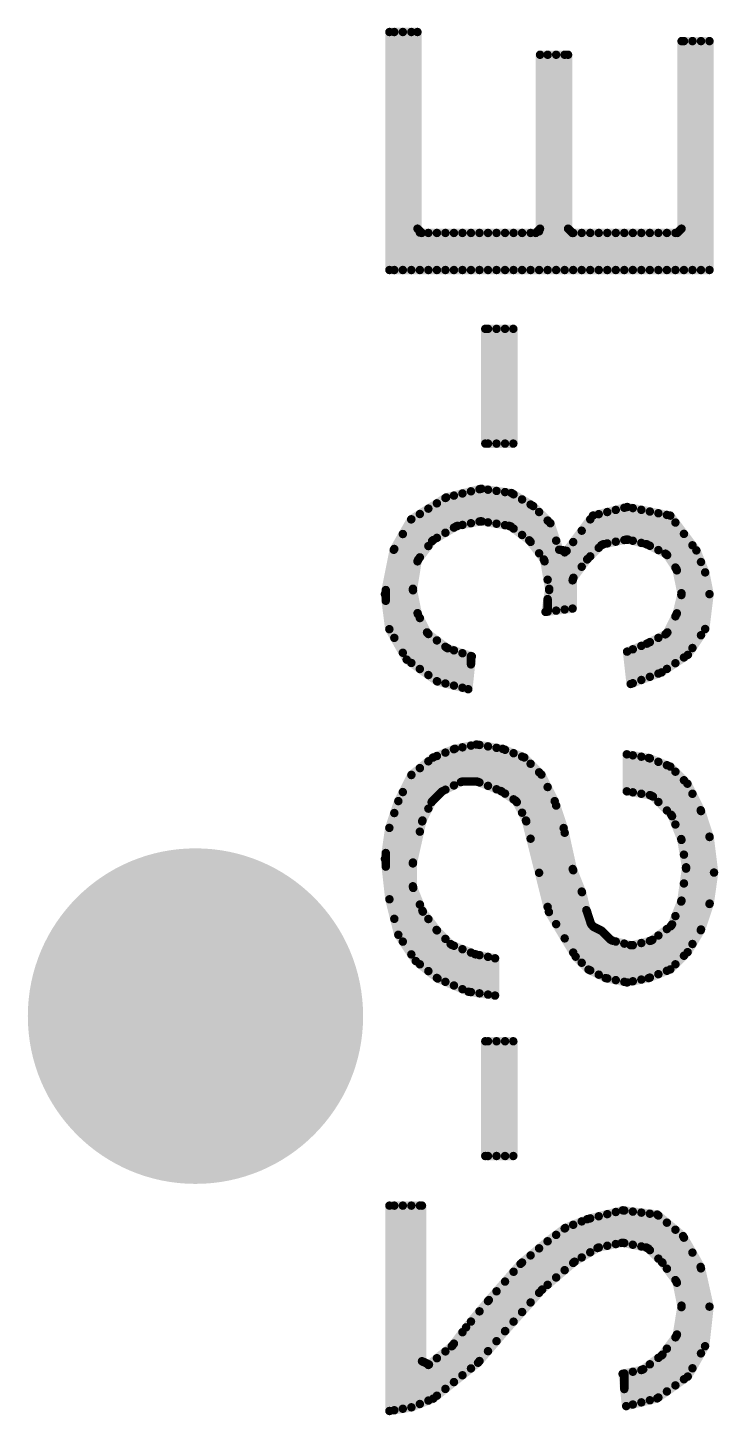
# Model space of a CAD drawing. Header units: millimetres. Extents: x 19.53 to 21.81, y 15.71 to 18.76.
# Drawn here: x 20.689 to 20.77, y 16.6699 to 16.8327 of the extents above; entities that cross this region are included whole.
import ezdxf

# ---------------------------------------------------------------- set-up
doc = ezdxf.new("R2010")
doc.units = ezdxf.units.MM
doc.layers.get('0').update_dxf_attribs({"linetype": 'CONTINUOUS', "lineweight": 0})
doc.layers.add('04_BOT_PHO', color=90, linetype='CONTINUOUS', lineweight=0)

# ---------------------------------------------------------------- blocks, each defined once
blk = doc.blocks.new('ROUND_8')
h = blk.add_hatch(color=256)
edge = h.paths.add_edge_path(flags=0)
edge.add_arc((0, 0), 0.01968, 0, 360)
blk = doc.blocks.new('ROUND_14')
h = blk.add_hatch(color=256)
edge = h.paths.add_edge_path(flags=0)
edge.add_arc((0, 0), 0.0005, 0, 360)

msp = doc.modelspace()

# ---------------------------------------------------------------- linework, layer by layer
at = {"layer": '04_BOT_PHO', "lineweight": 211, "const_width": 0.001}
for points in [[(20.73472, 16.83217), (20.73143, 16.83217)], [(20.73143, 16.83217), (20.73143, 16.80425)], [(20.732, 16.80425), (20.732, 16.83217)], [(20.733, 16.80425), (20.733, 16.83217)], [(20.734, 16.80425), (20.734, 16.83217)], [(20.73472, 16.8091), (20.73472, 16.83217)], [(20.769, 16.8311), (20.76572, 16.8311)], [(20.76572, 16.8311), (20.76572, 16.8091)], [(20.766, 16.80425), (20.766, 16.8311)], [(20.767, 16.80425), (20.767, 16.8311)], [(20.768, 16.80425), (20.768, 16.8311)], [(20.769, 16.80425), (20.769, 16.8311)], [(20.769, 16.80425), (20.769, 16.8311)], [(20.7524, 16.8295), (20.74911, 16.8295)], [(20.74911, 16.8295), (20.74911, 16.8091)], [(20.75, 16.80425), (20.75, 16.8295)], [(20.751, 16.80425), (20.751, 16.8295)], [(20.752, 16.80425), (20.752, 16.8295)], [(20.7524, 16.8091), (20.7524, 16.8295)], [(20.73522, 16.8086), (20.73472, 16.8091)], [(20.735, 16.80425), (20.735, 16.80865)], [(20.74861, 16.8086), (20.73522, 16.8086)], [(20.736, 16.80425), (20.736, 16.8086)], [(20.737, 16.80425), (20.737, 16.8086)], [(20.738, 16.80425), (20.738, 16.8086)], [(20.739, 16.80425), (20.739, 16.8086)], [(20.74, 16.80425), (20.74, 16.8086)], [(20.741, 16.80425), (20.741, 16.8086)], [(20.742, 16.80425), (20.742, 16.8086)], [(20.743, 16.80425), (20.743, 16.8086)], [(20.744, 16.80425), (20.744, 16.8086)], [(20.745, 16.80425), (20.745, 16.8086)], [(20.746, 16.80425), (20.746, 16.8086)], [(20.747, 16.80425), (20.747, 16.8086)], [(20.748, 16.80425), (20.748, 16.8086)], [(20.74911, 16.8091), (20.74861, 16.8086)], [(20.749, 16.80425), (20.749, 16.80879)], [(20.7529, 16.8086), (20.7524, 16.8091)], [(20.76522, 16.8086), (20.7529, 16.8086)], [(20.753, 16.80425), (20.753, 16.8086)], [(20.754, 16.80425), (20.754, 16.8086)], [(20.755, 16.80425), (20.755, 16.8086)], [(20.756, 16.80425), (20.756, 16.8086)], [(20.757, 16.80425), (20.757, 16.8086)], [(20.758, 16.80425), (20.758, 16.8086)], [(20.759, 16.80425), (20.759, 16.8086)], [(20.76, 16.80425), (20.76, 16.8086)], [(20.761, 16.80425), (20.761, 16.8086)], [(20.762, 16.80425), (20.762, 16.8086)], [(20.763, 16.80425), (20.763, 16.8086)], [(20.764, 16.80425), (20.764, 16.8086)], [(20.765, 16.80425), (20.765, 16.8086)], [(20.76572, 16.8091), (20.76522, 16.8086)], [(20.73143, 16.80425), (20.769, 16.80425)], [(20.74597, 16.79735), (20.74268, 16.79735)], [(20.74268, 16.79735), (20.74268, 16.78389)], [(20.743, 16.78389), (20.743, 16.79735)], [(20.744, 16.78389), (20.744, 16.79735)], [(20.745, 16.78389), (20.745, 16.79735)], [(20.74597, 16.78389), (20.74597, 16.79735)], [(20.74268, 16.78389), (20.74597, 16.78389)], [(20.74221, 16.77859), (20.73809, 16.77757)], [(20.742, 16.77475), (20.742, 16.77854)], [(20.74576, 16.77809), (20.74221, 16.77859)], [(20.743, 16.77465), (20.743, 16.77848)], [(20.73809, 16.77757), (20.73398, 16.775)], [(20.737, 16.77283), (20.737, 16.77688)], [(20.738, 16.77343), (20.738, 16.77751)], [(20.739, 16.77403), (20.739, 16.77779)], [(20.74, 16.77435), (20.74, 16.77804)], [(20.741, 16.77455), (20.741, 16.77829)], [(20.744, 16.77449), (20.744, 16.77834)], [(20.745, 16.77432), (20.745, 16.7782)], [(20.7483, 16.77656), (20.74576, 16.77809)], [(20.746, 16.77392), (20.746, 16.77794)], [(20.747, 16.77317), (20.747, 16.77734)], [(20.735, 16.77054), (20.735, 16.77563)], [(20.736, 16.77187), (20.736, 16.77626)], [(20.748, 16.77236), (20.748, 16.77674)], [(20.75032, 16.77455), (20.7483, 16.77656)], [(20.749, 16.77102), (20.749, 16.77586)], [(20.75533, 16.77545), (20.75223, 16.7713)], [(20.75934, 16.77645), (20.75533, 16.77545)], [(20.756, 16.77166), (20.756, 16.77561)], [(20.757, 16.77218), (20.757, 16.77586)], [(20.758, 16.77238), (20.758, 16.77611)], [(20.759, 16.77258), (20.759, 16.77636)], [(20.7644, 16.77544), (20.75934, 16.77645)], [(20.76, 16.77249), (20.76, 16.77632)], [(20.761, 16.77224), (20.761, 16.77612)], [(20.762, 16.7719), (20.762, 16.77592)], [(20.763, 16.7714), (20.763, 16.77572)], [(20.764, 16.77085), (20.764, 16.77552)], [(20.76746, 16.77136), (20.7644, 16.77544)], [(20.73398, 16.775), (20.73194, 16.77143)], [(20.734, 16.75816), (20.734, 16.77501)], [(20.73657, 16.77257), (20.73925, 16.77417)], [(20.73925, 16.77417), (20.73941, 16.77424)], [(20.73941, 16.77424), (20.74208, 16.77477)], [(20.74208, 16.77477), (20.74226, 16.77477)], [(20.74226, 16.77477), (20.74548, 16.77424)], [(20.74548, 16.77424), (20.7457, 16.77415)], [(20.7457, 16.77415), (20.74784, 16.77254)], [(20.75, 16.76792), (20.75, 16.77486)], [(20.75135, 16.77144), (20.75032, 16.77455)], [(20.754, 16.76944), (20.754, 16.77367)], [(20.755, 16.77066), (20.755, 16.775)], [(20.765, 16.76935), (20.765, 16.77463)], [(20.733, 16.75935), (20.733, 16.77328)], [(20.73482, 16.7703), (20.73643, 16.77244)], [(20.73643, 16.77244), (20.73657, 16.77257)], [(20.74784, 16.77254), (20.74794, 16.77244)], [(20.74794, 16.77244), (20.74955, 16.7703)], [(20.751, 16.7643), (20.751, 16.7725)], [(20.753, 16.7681), (20.753, 16.77234)], [(20.75469, 16.77035), (20.75629, 16.77196)], [(20.75629, 16.77196), (20.75655, 16.77209)], [(20.75655, 16.77209), (20.75923, 16.77263)], [(20.75923, 16.77263), (20.75945, 16.77262)], [(20.75945, 16.77262), (20.76159, 16.77209)], [(20.76159, 16.77209), (20.76169, 16.77205)], [(20.76169, 16.77205), (20.76383, 16.77098)], [(20.766, 16.7588), (20.766, 16.7733)], [(20.767, 16.75991), (20.767, 16.77196)], [(20.73194, 16.77143), (20.7309, 16.76623)], [(20.732, 16.7611), (20.732, 16.77153)], [(20.75223, 16.7713), (20.75135, 16.77144)], [(20.752, 16.76443), (20.752, 16.77113)], [(20.75464, 16.7703), (20.75469, 16.77035)], [(20.76383, 16.77098), (20.76403, 16.77081)], [(20.76403, 16.77081), (20.7651, 16.7692)], [(20.76849, 16.76878), (20.76746, 16.77136)], [(20.73419, 16.76686), (20.73472, 16.77008)], [(20.73472, 16.77008), (20.73482, 16.7703)], [(20.74955, 16.7703), (20.74964, 16.77008)], [(20.74964, 16.77008), (20.75018, 16.76686)], [(20.75303, 16.76815), (20.75464, 16.7703)], [(20.7651, 16.7692), (20.76517, 16.76902)], [(20.76517, 16.76902), (20.76571, 16.76634)], [(20.768, 16.76141), (20.768, 16.77)], [(20.769, 16.76623), (20.76849, 16.76878)], [(20.75293, 16.76785), (20.75303, 16.76815)], [(20.75293, 16.76454), (20.75293, 16.76785)], [(20.7309, 16.76623), (20.73142, 16.76212)], [(20.731, 16.76545), (20.731, 16.76671)], [(20.73418, 16.76678), (20.73419, 16.76686)], [(20.73419, 16.76668), (20.73418, 16.76678)], [(20.73473, 16.764), (20.73419, 16.76668)], [(20.75018, 16.7667), (20.74975, 16.76415)], [(20.75, 16.76418), (20.75, 16.76565)], [(20.75018, 16.76686), (20.75018, 16.7667)], [(20.7657, 16.76612), (20.76517, 16.76398)], [(20.76571, 16.76634), (20.7657, 16.76612)], [(20.76849, 16.76214), (20.769, 16.76623)], [(20.73477, 16.76388), (20.73473, 16.764)], [(20.73584, 16.76174), (20.73477, 16.76388)], [(20.74975, 16.76415), (20.75293, 16.76454)], [(20.76513, 16.76388), (20.76406, 16.76174)], [(20.76517, 16.76398), (20.76513, 16.76388)], [(20.735, 16.75745), (20.735, 16.76342)], [(20.765, 16.75813), (20.765, 16.76362)], [(20.73142, 16.76212), (20.73345, 16.75855)], [(20.73599, 16.76156), (20.73584, 16.76174)], [(20.73813, 16.75995), (20.73599, 16.76156)], [(20.736, 16.75674), (20.736, 16.76155)], [(20.737, 16.75602), (20.737, 16.7608)], [(20.76383, 16.76151), (20.76169, 16.76044)], [(20.762, 16.75653), (20.762, 16.7606)], [(20.763, 16.75691), (20.763, 16.7611)], [(20.76406, 16.76174), (20.76383, 16.76151)], [(20.764, 16.75746), (20.764, 16.76165)], [(20.76646, 16.75911), (20.76849, 16.76214)], [(20.738, 16.75575), (20.738, 16.76005)], [(20.73827, 16.75988), (20.73813, 16.75995)], [(20.7411, 16.75893), (20.73827, 16.75988)], [(20.739, 16.7555), (20.739, 16.75964)], [(20.74, 16.75525), (20.74, 16.7593)], [(20.741, 16.75799), (20.741, 16.75897)], [(20.76165, 16.76042), (20.75933, 16.75949)], [(20.75933, 16.75949), (20.75975, 16.75569)], [(20.76, 16.75578), (20.76, 16.75976)], [(20.761, 16.75616), (20.761, 16.76016)], [(20.76169, 16.76044), (20.76165, 16.76042)], [(20.76338, 16.75705), (20.76646, 16.75911)], [(20.73345, 16.75855), (20.73704, 16.75599)], [(20.74068, 16.75508), (20.7411, 16.75893)], [(20.73704, 16.75599), (20.74068, 16.75508)], [(20.75975, 16.75569), (20.76338, 16.75705)], [(20.73911, 16.74809), (20.73654, 16.74706)], [(20.738, 16.74329), (20.738, 16.74764)], [(20.739, 16.74379), (20.739, 16.74804)], [(20.74165, 16.74859), (20.73911, 16.74809)], [(20.74, 16.74424), (20.74, 16.74826)], [(20.741, 16.74425), (20.741, 16.74846)], [(20.74473, 16.74808), (20.74165, 16.74859)], [(20.742, 16.74414), (20.742, 16.74854)], [(20.743, 16.74374), (20.743, 16.74837)], [(20.744, 16.74334), (20.744, 16.7482)], [(20.74726, 16.74707), (20.74473, 16.74808)], [(20.745, 16.74283), (20.745, 16.74797)], [(20.746, 16.74216), (20.746, 16.74757)], [(20.73654, 16.74706), (20.73401, 16.74503)], [(20.736, 16.74107), (20.736, 16.74662)], [(20.737, 16.74248), (20.737, 16.74724)], [(20.747, 16.74059), (20.747, 16.74717)], [(20.74927, 16.74506), (20.74726, 16.74707)], [(20.748, 16.73754), (20.748, 16.74633)], [(20.76187, 16.74701), (20.75929, 16.74744)], [(20.75929, 16.74744), (20.75929, 16.7431)], [(20.76, 16.74298), (20.76, 16.74732)], [(20.761, 16.74281), (20.761, 16.74716)], [(20.7644, 16.746), (20.76187, 16.74701)], [(20.762, 16.74265), (20.762, 16.74696)], [(20.763, 16.74185), (20.763, 16.74656)], [(20.764, 16.74085), (20.764, 16.74616)], [(20.76641, 16.74399), (20.7644, 16.746)], [(20.73401, 16.74503), (20.73247, 16.74195)], [(20.734, 16.72397), (20.734, 16.74501)], [(20.735, 16.73837), (20.735, 16.74582)], [(20.749, 16.73354), (20.749, 16.74533)], [(20.75083, 16.74195), (20.74927, 16.74506)], [(20.765, 16.73921), (20.765, 16.7454)], [(20.766, 16.73567), (20.766, 16.7444)], [(20.733, 16.72547), (20.733, 16.74301)], [(20.73647, 16.74196), (20.73754, 16.74303)], [(20.73754, 16.74303), (20.73767, 16.74312)], [(20.73767, 16.74312), (20.73982, 16.74419)], [(20.73982, 16.74419), (20.74004, 16.74425)], [(20.74004, 16.74425), (20.74165, 16.74425)], [(20.74165, 16.74425), (20.74183, 16.74421)], [(20.74183, 16.74421), (20.74451, 16.74314)], [(20.74451, 16.74314), (20.7446, 16.74309)], [(20.7446, 16.74309), (20.74621, 16.74202)], [(20.75, 16.72954), (20.75, 16.7436)], [(20.75929, 16.7431), (20.76209, 16.74263)], [(20.76797, 16.74088), (20.76641, 16.74399)], [(20.767, 16.72519), (20.767, 16.74281)], [(20.73247, 16.74195), (20.73142, 16.73881)], [(20.73531, 16.73968), (20.73638, 16.74183)], [(20.73638, 16.74183), (20.73647, 16.74196)], [(20.74621, 16.74202), (20.74638, 16.74183)], [(20.74638, 16.74183), (20.74745, 16.73968)], [(20.75188, 16.73879), (20.75083, 16.74195)], [(20.751, 16.72752), (20.751, 16.74143)], [(20.76209, 16.74263), (20.76236, 16.74249)], [(20.76236, 16.74249), (20.7645, 16.74035)], [(20.732, 16.72814), (20.732, 16.74055)], [(20.73419, 16.73475), (20.73527, 16.73957)], [(20.73527, 16.73957), (20.73531, 16.73968)], [(20.74745, 16.73968), (20.74749, 16.73958)], [(20.74749, 16.73958), (20.75015, 16.72894)], [(20.7645, 16.74035), (20.76461, 16.74018)], [(20.76461, 16.74018), (20.76568, 16.7375)], [(20.76901, 16.73774), (20.76797, 16.74088)], [(20.768, 16.72689), (20.768, 16.74078)], [(20.73142, 16.73881), (20.7309, 16.73517)], [(20.75294, 16.73399), (20.75188, 16.73879)], [(20.752, 16.72585), (20.752, 16.73824)], [(20.769, 16.72989), (20.769, 16.73778)], [(20.76568, 16.7375), (20.76571, 16.7374)], [(20.76571, 16.7374), (20.76625, 16.73419)], [(20.76953, 16.73357), (20.76901, 16.73774)], [(20.7309, 16.73517), (20.73143, 16.73044)], [(20.731, 16.73427), (20.731, 16.73586)], [(20.73418, 16.73464), (20.73419, 16.73475)], [(20.73418, 16.73196), (20.73418, 16.73464)], [(20.75297, 16.73392), (20.75294, 16.73399)], [(20.75403, 16.73127), (20.75297, 16.73392)], [(20.753, 16.72419), (20.753, 16.73384)], [(20.76625, 16.73403), (20.76571, 16.73028)], [(20.76625, 16.73419), (20.76625, 16.7341)], [(20.76625, 16.7341), (20.76625, 16.73403)], [(20.76902, 16.72993), (20.76953, 16.73357)], [(20.73422, 16.73177), (20.73418, 16.73196)], [(20.73529, 16.7291), (20.73422, 16.73177)], [(20.754, 16.72299), (20.754, 16.73134)], [(20.75455, 16.72916), (20.75403, 16.73127)], [(20.766, 16.72381), (20.766, 16.73229)], [(20.73143, 16.73044), (20.73247, 16.72627)], [(20.735, 16.72281), (20.735, 16.72982)], [(20.76568, 16.73017), (20.76461, 16.72749)], [(20.76571, 16.73028), (20.76568, 16.73017)], [(20.76798, 16.72681), (20.76902, 16.72993)], [(20.73535, 16.72898), (20.73529, 16.7291)], [(20.73696, 16.72684), (20.73535, 16.72898)], [(20.736, 16.72201), (20.736, 16.72812)], [(20.75015, 16.72894), (20.75329, 16.7237)], [(20.75457, 16.72912), (20.75455, 16.72916)], [(20.7551, 16.72752), (20.75457, 16.72912)], [(20.765, 16.72281), (20.765, 16.72846)], [(20.73701, 16.72679), (20.73696, 16.72684)], [(20.737, 16.72121), (20.737, 16.72679)], [(20.73861, 16.72518), (20.73701, 16.72679)], [(20.755, 16.72209), (20.755, 16.72782)], [(20.75535, 16.72723), (20.7551, 16.72752)], [(20.75635, 16.72673), (20.75535, 16.72723)], [(20.756, 16.72159), (20.756, 16.7269)], [(20.75736, 16.72571), (20.75635, 16.72673)], [(20.76445, 16.72727), (20.7623, 16.72567)], [(20.764, 16.72205), (20.764, 16.72694)], [(20.76461, 16.72749), (20.76445, 16.72727)], [(20.76643, 16.72423), (20.76798, 16.72681)], [(20.73247, 16.72627), (20.73452, 16.72319)], [(20.738, 16.72075), (20.738, 16.72579)], [(20.73878, 16.72507), (20.73861, 16.72518)], [(20.74146, 16.724), (20.73878, 16.72507)], [(20.739, 16.72032), (20.739, 16.72498)], [(20.757, 16.72115), (20.757, 16.72608)], [(20.7576, 16.72558), (20.75736, 16.72571)], [(20.75974, 16.72505), (20.7576, 16.72558)], [(20.758, 16.72095), (20.758, 16.72548)], [(20.759, 16.72075), (20.759, 16.72523)], [(20.75998, 16.72505), (20.75974, 16.72505)], [(20.76212, 16.72558), (20.75998, 16.72505)], [(20.76, 16.72082), (20.76, 16.72505)], [(20.761, 16.72102), (20.761, 16.7253)], [(20.762, 16.72125), (20.762, 16.72555)], [(20.7623, 16.72567), (20.76212, 16.72558)], [(20.763, 16.72165), (20.763, 16.72619)], [(20.73452, 16.72319), (20.73708, 16.72114)], [(20.74, 16.71989), (20.74, 16.72458)], [(20.741, 16.71955), (20.741, 16.72418)], [(20.74155, 16.72397), (20.74146, 16.724)], [(20.74383, 16.72351), (20.74155, 16.72397)], [(20.742, 16.7194), (20.742, 16.72388)], [(20.743, 16.71926), (20.743, 16.72368)], [(20.74383, 16.71914), (20.74383, 16.72351)], [(20.75329, 16.7237), (20.7548, 16.72219)], [(20.7644, 16.72221), (20.76643, 16.72423)], [(20.7548, 16.72219), (20.75681, 16.72119)], [(20.76186, 16.72119), (20.7644, 16.72221)], [(20.73708, 16.72114), (20.74071, 16.71959)], [(20.75681, 16.72119), (20.75933, 16.72068)], [(20.75933, 16.72068), (20.76186, 16.72119)], [(20.74071, 16.71959), (20.74383, 16.71914)], [(20.74597, 16.71378), (20.74268, 16.71378)], [(20.74268, 16.71378), (20.74268, 16.70032)], [(20.743, 16.70032), (20.743, 16.71378)], [(20.744, 16.70032), (20.744, 16.71378)], [(20.745, 16.70032), (20.745, 16.71378)], [(20.74597, 16.70032), (20.74597, 16.71378)], [(20.74268, 16.70032), (20.74597, 16.70032)], [(20.73525, 16.6945), (20.73143, 16.6945)], [(20.73143, 16.6945), (20.73143, 16.67041)], [(20.732, 16.6705), (20.732, 16.6945)], [(20.733, 16.67067), (20.733, 16.6945)], [(20.734, 16.67084), (20.734, 16.6945)], [(20.735, 16.67123), (20.735, 16.6945)], [(20.73525, 16.67625), (20.73525, 16.6945)], [(20.75882, 16.69395), (20.75466, 16.69291)], [(20.76287, 16.69345), (20.75882, 16.69395)], [(20.759, 16.69011), (20.759, 16.69393)], [(20.75466, 16.69291), (20.75207, 16.69188)], [(20.753, 16.68778), (20.753, 16.69225)], [(20.754, 16.68842), (20.754, 16.69265)], [(20.755, 16.68902), (20.755, 16.693)], [(20.756, 16.68959), (20.756, 16.69325)], [(20.757, 16.68979), (20.757, 16.6935)], [(20.758, 16.68999), (20.758, 16.69375)], [(20.76, 16.68991), (20.76, 16.6938)], [(20.761, 16.68971), (20.761, 16.69368)], [(20.762, 16.68928), (20.762, 16.69355)], [(20.7659, 16.69092), (20.76287, 16.69345)], [(20.763, 16.68828), (20.763, 16.69334)], [(20.764, 16.6871), (20.764, 16.6925)], [(20.75207, 16.69188), (20.74999, 16.69032)], [(20.751, 16.68607), (20.751, 16.69107)], [(20.752, 16.68693), (20.752, 16.69182)], [(20.765, 16.68576), (20.765, 16.69167)], [(20.76796, 16.68731), (20.7659, 16.69092)], [(20.766, 16.67413), (20.766, 16.69074)], [(20.74999, 16.69032), (20.74682, 16.68767)], [(20.749, 16.68427), (20.749, 16.68949)], [(20.75, 16.68521), (20.75, 16.69032)], [(20.75317, 16.68792), (20.75585, 16.68953)], [(20.75585, 16.68953), (20.75601, 16.68959)], [(20.75601, 16.68959), (20.75869, 16.69013)], [(20.75869, 16.69013), (20.75889, 16.69013)], [(20.75889, 16.69013), (20.76157, 16.68959)], [(20.76157, 16.68959), (20.76182, 16.68946)], [(20.76182, 16.68946), (20.76343, 16.68785)], [(20.767, 16.67542), (20.767, 16.68899)], [(20.74682, 16.68767), (20.7431, 16.68342)], [(20.747, 16.68202), (20.747, 16.68782)], [(20.748, 16.68314), (20.748, 16.68866)], [(20.74936, 16.68466), (20.75311, 16.68788)], [(20.75311, 16.68788), (20.75317, 16.68792)], [(20.76343, 16.68785), (20.76348, 16.6878)], [(20.76348, 16.6878), (20.76508, 16.68565)], [(20.746, 16.68089), (20.746, 16.68674)], [(20.769, 16.68265), (20.76796, 16.68731)], [(20.768, 16.67717), (20.768, 16.68714)], [(20.744, 16.6786), (20.744, 16.68445)], [(20.745, 16.67977), (20.745, 16.68559)], [(20.74502, 16.67979), (20.74931, 16.68461)], [(20.74931, 16.68461), (20.74936, 16.68466)], [(20.76508, 16.68565), (20.76517, 16.68545)], [(20.76517, 16.68545), (20.76571, 16.68277)], [(20.7431, 16.68342), (20.74043, 16.68022)], [(20.743, 16.67743), (20.743, 16.6833)], [(20.76571, 16.68259), (20.76518, 16.67938)], [(20.76571, 16.68277), (20.76572, 16.68267)], [(20.76572, 16.68267), (20.76571, 16.68259)], [(20.76848, 16.67801), (20.769, 16.68265)], [(20.741, 16.6754), (20.741, 16.6809)], [(20.742, 16.67627), (20.742, 16.6821)], [(20.74043, 16.68022), (20.73883, 16.67809)], [(20.74, 16.6746), (20.74, 16.67965)], [(20.74183, 16.67607), (20.74502, 16.67979)], [(20.76518, 16.67938), (20.76508, 16.67916)], [(20.73874, 16.678), (20.73607, 16.67586)], [(20.73883, 16.67809), (20.73874, 16.678)], [(20.739, 16.6738), (20.739, 16.67831)], [(20.76508, 16.67916), (20.76348, 16.67702)], [(20.764, 16.6727), (20.764, 16.67772)], [(20.765, 16.67341), (20.765, 16.67905)], [(20.76645, 16.67445), (20.76848, 16.67801)], [(20.73607, 16.67586), (20.73525, 16.67625)], [(20.73657, 16.67186), (20.74183, 16.67607)], [(20.737, 16.6722), (20.737, 16.6766)], [(20.738, 16.673), (20.738, 16.6774)], [(20.76338, 16.67692), (20.76123, 16.67531)], [(20.763, 16.67199), (20.763, 16.67664)], [(20.76348, 16.67702), (20.76338, 16.67692)], [(20.736, 16.67163), (20.736, 16.67581)], [(20.76103, 16.67522), (20.7588, 16.67477)], [(20.7588, 16.67477), (20.75922, 16.67098)], [(20.759, 16.67298), (20.759, 16.67481)], [(20.76, 16.67117), (20.76, 16.67501)], [(20.761, 16.67142), (20.761, 16.67521)], [(20.76123, 16.67531), (20.76103, 16.67522)], [(20.762, 16.67167), (20.762, 16.67589)], [(20.76286, 16.67189), (20.76645, 16.67445)], [(20.73401, 16.67084), (20.73657, 16.67186)], [(20.75922, 16.67098), (20.76286, 16.67189)], [(20.73143, 16.67041), (20.73401, 16.67084)]]:
    msp.add_lwpolyline(points, dxfattribs=at)

# ---------------------------------------------------------------- block references
at = {"layer": '04_BOT_PHO'}
for name, p in [('ROUND_14', (20.73143, 16.83217)), ('ROUND_14', (20.732, 16.83217)), ('ROUND_14', (20.733, 16.83217)), ('ROUND_14', (20.734, 16.83217)), ('ROUND_14', (20.73472, 16.83217)), ('ROUND_14', (20.76572, 16.8311)), ('ROUND_14', (20.766, 16.8311)), ('ROUND_14', (20.767, 16.8311)), ('ROUND_14', (20.768, 16.8311)), ('ROUND_14', (20.769, 16.8311)), ('ROUND_14', (20.769, 16.8311)), ('ROUND_14', (20.769, 16.8311)), ('ROUND_14', (20.74911, 16.8295)), ('ROUND_14', (20.75, 16.8295)), ('ROUND_14', (20.751, 16.8295)), ('ROUND_14', (20.752, 16.8295)), ('ROUND_14', (20.7524, 16.8295)), ('ROUND_14', (20.73472, 16.8091)), ('ROUND_14', (20.735, 16.80865)), ('ROUND_14', (20.73522, 16.8086)), ('ROUND_14', (20.736, 16.8086)), ('ROUND_14', (20.737, 16.8086)), ('ROUND_14', (20.738, 16.8086)), ('ROUND_14', (20.739, 16.8086)), ('ROUND_14', (20.74, 16.8086)), ('ROUND_14', (20.741, 16.8086)), ('ROUND_14', (20.742, 16.8086)), ('ROUND_14', (20.743, 16.8086)), ('ROUND_14', (20.744, 16.8086)), ('ROUND_14', (20.745, 16.8086)), ('ROUND_14', (20.746, 16.8086)), ('ROUND_14', (20.747, 16.8086)), ('ROUND_14', (20.748, 16.8086)), ('ROUND_14', (20.74861, 16.8086)), ('ROUND_14', (20.749, 16.80879)), ('ROUND_14', (20.74911, 16.8091)), ('ROUND_14', (20.7524, 16.8091)), ('ROUND_14', (20.7529, 16.8086)), ('ROUND_14', (20.753, 16.8086)), ('ROUND_14', (20.754, 16.8086)), ('ROUND_14', (20.755, 16.8086)), ('ROUND_14', (20.756, 16.8086)), ('ROUND_14', (20.757, 16.8086)), ('ROUND_14', (20.758, 16.8086)), ('ROUND_14', (20.759, 16.8086)), ('ROUND_14', (20.76, 16.8086)), ('ROUND_14', (20.761, 16.8086)), ('ROUND_14', (20.762, 16.8086)), ('ROUND_14', (20.763, 16.8086)), ('ROUND_14', (20.764, 16.8086)), ('ROUND_14', (20.765, 16.8086)), ('ROUND_14', (20.76522, 16.8086)), ('ROUND_14', (20.76572, 16.8091)), ('ROUND_14', (20.73143, 16.80425)), ('ROUND_14', (20.732, 16.80425)), ('ROUND_14', (20.733, 16.80425)), ('ROUND_14', (20.734, 16.80425)), ('ROUND_14', (20.735, 16.80425)), ('ROUND_14', (20.736, 16.80425)), ('ROUND_14', (20.737, 16.80425)), ('ROUND_14', (20.738, 16.80425)), ('ROUND_14', (20.739, 16.80425)), ('ROUND_14', (20.74, 16.80425)), ('ROUND_14', (20.741, 16.80425)), ('ROUND_14', (20.742, 16.80425)), ('ROUND_14', (20.743, 16.80425)), ('ROUND_14', (20.744, 16.80425)), ('ROUND_14', (20.745, 16.80425)), ('ROUND_14', (20.746, 16.80425)), ('ROUND_14', (20.747, 16.80425)), ('ROUND_14', (20.748, 16.80425)), ('ROUND_14', (20.749, 16.80425)), ('ROUND_14', (20.75, 16.80425)), ('ROUND_14', (20.751, 16.80425)), ('ROUND_14', (20.752, 16.80425)), ('ROUND_14', (20.753, 16.80425)), ('ROUND_14', (20.754, 16.80425)), ('ROUND_14', (20.755, 16.80425)), ('ROUND_14', (20.756, 16.80425)), ('ROUND_14', (20.757, 16.80425)), ('ROUND_14', (20.758, 16.80425)), ('ROUND_14', (20.759, 16.80425)), ('ROUND_14', (20.76, 16.80425)), ('ROUND_14', (20.761, 16.80425)), ('ROUND_14', (20.762, 16.80425)), ('ROUND_14', (20.763, 16.80425)), ('ROUND_14', (20.764, 16.80425)), ('ROUND_14', (20.765, 16.80425)), ('ROUND_14', (20.766, 16.80425)), ('ROUND_14', (20.767, 16.80425)), ('ROUND_14', (20.768, 16.80425)), ('ROUND_14', (20.769, 16.80425)), ('ROUND_14', (20.769, 16.80425)), ('ROUND_14', (20.74268, 16.79735)), ('ROUND_14', (20.743, 16.79735)), ('ROUND_14', (20.744, 16.79735)), ('ROUND_14', (20.745, 16.79735)), ('ROUND_14', (20.74597, 16.79735)), ('ROUND_14', (20.74597, 16.79735)), ('ROUND_14', (20.74268, 16.78389)), ('ROUND_14', (20.743, 16.78389)), ('ROUND_14', (20.744, 16.78389)), ('ROUND_14', (20.745, 16.78389)), ('ROUND_14', (20.74597, 16.78389)), ('ROUND_14', (20.742, 16.77854)), ('ROUND_14', (20.74221, 16.77859)), ('ROUND_14', (20.743, 16.77848)), ('ROUND_14', (20.737, 16.77688)), ('ROUND_14', (20.738, 16.77751)), ('ROUND_14', (20.73809, 16.77757)), ('ROUND_14', (20.739, 16.77779)), ('ROUND_14', (20.74, 16.77804)), ('ROUND_14', (20.741, 16.77829)), ('ROUND_14', (20.744, 16.77834)), ('ROUND_14', (20.745, 16.7782)), ('ROUND_14', (20.74576, 16.77809)), ('ROUND_14', (20.746, 16.77794)), ('ROUND_14', (20.747, 16.77734)), ('ROUND_14', (20.735, 16.77563)), ('ROUND_14', (20.736, 16.77626)), ('ROUND_14', (20.748, 16.77674)), ('ROUND_14', (20.7483, 16.77656)), ('ROUND_14', (20.749, 16.77586)), ('ROUND_14', (20.75533, 16.77545)), ('ROUND_14', (20.756, 16.77561)), ('ROUND_14', (20.757, 16.77586)), ('ROUND_14', (20.758, 16.77611)), ('ROUND_14', (20.759, 16.77636)), ('ROUND_14', (20.75934, 16.77645)), ('ROUND_14', (20.76, 16.77632)), ('ROUND_14', (20.761, 16.77612)), ('ROUND_14', (20.762, 16.77592)), ('ROUND_14', (20.763, 16.77572)), ('ROUND_14', (20.764, 16.77552)), ('ROUND_14', (20.7644, 16.77544)), ('ROUND_14', (20.73398, 16.775)), ('ROUND_14', (20.734, 16.77501)), ('ROUND_14', (20.739, 16.77403)), ('ROUND_14', (20.73925, 16.77417)), ('ROUND_14', (20.73941, 16.77424)), ('ROUND_14', (20.74, 16.77435)), ('ROUND_14', (20.741, 16.77455)), ('ROUND_14', (20.742, 16.77475)), ('ROUND_14', (20.74208, 16.77477)), ('ROUND_14', (20.74226, 16.77477)), ('ROUND_14', (20.743, 16.77465)), ('ROUND_14', (20.744, 16.77449)), ('ROUND_14', (20.745, 16.77432)), ('ROUND_14', (20.74548, 16.77424)), ('ROUND_14', (20.7457, 16.77415)), ('ROUND_14', (20.746, 16.77392)), ('ROUND_14', (20.75, 16.77486)), ('ROUND_14', (20.75032, 16.77455)), ('ROUND_14', (20.754, 16.77367)), ('ROUND_14', (20.755, 16.775)), ('ROUND_14', (20.765, 16.77463)), ('ROUND_14', (20.733, 16.77328)), ('ROUND_14', (20.73643, 16.77244)), ('ROUND_14', (20.73657, 16.77257)), ('ROUND_14', (20.737, 16.77283)), ('ROUND_14', (20.738, 16.77343)), ('ROUND_14', (20.747, 16.77317)), ('ROUND_14', (20.74784, 16.77254)), ('ROUND_14', (20.74794, 16.77244)), ('ROUND_14', (20.748, 16.77236)), ('ROUND_14', (20.751, 16.7725)), ('ROUND_14', (20.753, 16.77234)), ('ROUND_14', (20.75629, 16.77196)), ('ROUND_14', (20.75655, 16.77209)), ('ROUND_14', (20.757, 16.77218)), ('ROUND_14', (20.758, 16.77238)), ('ROUND_14', (20.759, 16.77258)), ('ROUND_14', (20.75923, 16.77263)), ('ROUND_14', (20.75945, 16.77262)), ('ROUND_14', (20.76, 16.77249)), ('ROUND_14', (20.761, 16.77224)), ('ROUND_14', (20.76159, 16.77209)), ('ROUND_14', (20.76169, 16.77205)), ('ROUND_14', (20.766, 16.7733)), ('ROUND_14', (20.767, 16.77196)), ('ROUND_14', (20.73194, 16.77143)), ('ROUND_14', (20.732, 16.77153)), ('ROUND_14', (20.735, 16.77054)), ('ROUND_14', (20.736, 16.77187)), ('ROUND_14', (20.749, 16.77102)), ('ROUND_14', (20.75135, 16.77144)), ('ROUND_14', (20.752, 16.77113)), ('ROUND_14', (20.75223, 16.7713)), ('ROUND_14', (20.75469, 16.77035)), ('ROUND_14', (20.755, 16.77066)), ('ROUND_14', (20.756, 16.77166)), ('ROUND_14', (20.762, 16.7719)), ('ROUND_14', (20.763, 16.7714)), ('ROUND_14', (20.76383, 16.77098)), ('ROUND_14', (20.764, 16.77085)), ('ROUND_14', (20.76403, 16.77081)), ('ROUND_14', (20.76746, 16.77136)), ('ROUND_14', (20.73472, 16.77008)), ('ROUND_14', (20.73482, 16.7703)), ('ROUND_14', (20.74955, 16.7703)), ('ROUND_14', (20.74964, 16.77008)), ('ROUND_14', (20.754, 16.76944)), ('ROUND_14', (20.75464, 16.7703)), ('ROUND_14', (20.765, 16.76935)), ('ROUND_14', (20.7651, 16.7692)), ('ROUND_14', (20.76517, 16.76902)), ('ROUND_14', (20.768, 16.77)), ('ROUND_14', (20.76849, 16.76878)), ('ROUND_14', (20.75, 16.76792)), ('ROUND_14', (20.75293, 16.76785)), ('ROUND_14', (20.753, 16.7681)), ('ROUND_14', (20.75303, 16.76815)), ('ROUND_14', (20.7309, 16.76623)), ('ROUND_14', (20.731, 16.76671)), ('ROUND_14', (20.731, 16.76545)), ('ROUND_14', (20.73418, 16.76678)), ('ROUND_14', (20.73419, 16.76686)), ('ROUND_14', (20.73419, 16.76668)), ('ROUND_14', (20.75, 16.76565)), ('ROUND_14', (20.75018, 16.76686)), ('ROUND_14', (20.75018, 16.7667)), ('ROUND_14', (20.7657, 16.76612)), ('ROUND_14', (20.76571, 16.76634)), ('ROUND_14', (20.769, 16.76623)), ('ROUND_14', (20.769, 16.76623)), ('ROUND_14', (20.73473, 16.764)), ('ROUND_14', (20.73477, 16.76388)), ('ROUND_14', (20.74975, 16.76415)), ('ROUND_14', (20.75, 16.76418)), ('ROUND_14', (20.751, 16.7643)), ('ROUND_14', (20.752, 16.76443)), ('ROUND_14', (20.75293, 16.76454)), ('ROUND_14', (20.76513, 16.76388)), ('ROUND_14', (20.76517, 16.76398)), ('ROUND_14', (20.735, 16.76342)), ('ROUND_14', (20.765, 16.76362)), ('ROUND_14', (20.73142, 16.76212)), ('ROUND_14', (20.732, 16.7611)), ('ROUND_14', (20.73584, 16.76174)), ('ROUND_14', (20.73599, 16.76156)), ('ROUND_14', (20.736, 16.76155)), ('ROUND_14', (20.737, 16.7608)), ('ROUND_14', (20.762, 16.7606)), ('ROUND_14', (20.763, 16.7611)), ('ROUND_14', (20.76383, 16.76151)), ('ROUND_14', (20.764, 16.76165)), ('ROUND_14', (20.76406, 16.76174)), ('ROUND_14', (20.768, 16.76141)), ('ROUND_14', (20.76849, 16.76214)), ('ROUND_14', (20.733, 16.75935)), ('ROUND_14', (20.738, 16.76005)), ('ROUND_14', (20.73813, 16.75995)), ('ROUND_14', (20.73827, 16.75988)), ('ROUND_14', (20.739, 16.75964)), ('ROUND_14', (20.74, 16.7593)), ('ROUND_14', (20.741, 16.75897)), ('ROUND_14', (20.75933, 16.75949)), ('ROUND_14', (20.76, 16.75976)), ('ROUND_14', (20.761, 16.76016)), ('ROUND_14', (20.76165, 16.76042)), ('ROUND_14', (20.76169, 16.76044)), ('ROUND_14', (20.76646, 16.75911)), ('ROUND_14', (20.767, 16.75991)), ('ROUND_14', (20.73345, 16.75855)), ('ROUND_14', (20.734, 16.75816)), ('ROUND_14', (20.735, 16.75745)), ('ROUND_14', (20.741, 16.75799)), ('ROUND_14', (20.7411, 16.75893)), ('ROUND_14', (20.7411, 16.75893)), ('ROUND_14', (20.764, 16.75746)), ('ROUND_14', (20.765, 16.75813)), ('ROUND_14', (20.766, 16.7588)), ('ROUND_14', (20.736, 16.75674)), ('ROUND_14', (20.737, 16.75602)), ('ROUND_14', (20.73704, 16.75599)), ('ROUND_14', (20.738, 16.75575)), ('ROUND_14', (20.75975, 16.75569)), ('ROUND_14', (20.76, 16.75578)), ('ROUND_14', (20.761, 16.75616)), ('ROUND_14', (20.762, 16.75653)), ('ROUND_14', (20.763, 16.75691)), ('ROUND_14', (20.76338, 16.75705)), ('ROUND_14', (20.739, 16.7555)), ('ROUND_14', (20.74, 16.75525)), ('ROUND_14', (20.74068, 16.75508)), ('ROUND_14', (20.738, 16.74764)), ('ROUND_14', (20.739, 16.74804)), ('ROUND_14', (20.73911, 16.74809)), ('ROUND_14', (20.74, 16.74826)), ('ROUND_14', (20.741, 16.74846)), ('ROUND_14', (20.74165, 16.74859)), ('ROUND_14', (20.742, 16.74854)), ('ROUND_14', (20.743, 16.74837)), ('ROUND_14', (20.744, 16.7482)), ('ROUND_14', (20.74473, 16.74808)), ('ROUND_14', (20.745, 16.74797)), ('ROUND_14', (20.746, 16.74757)), ('ROUND_14', (20.736, 16.74662)), ('ROUND_14', (20.73654, 16.74706)), ('ROUND_14', (20.737, 16.74724)), ('ROUND_14', (20.747, 16.74717)), ('ROUND_14', (20.74726, 16.74707)), ('ROUND_14', (20.748, 16.74633)), ('ROUND_14', (20.75929, 16.74744)), ('ROUND_14', (20.76, 16.74732)), ('ROUND_14', (20.761, 16.74716)), ('ROUND_14', (20.76187, 16.74701)), ('ROUND_14', (20.762, 16.74696)), ('ROUND_14', (20.763, 16.74656)), ('ROUND_14', (20.764, 16.74616)), ('ROUND_14', (20.7644, 16.746)), ('ROUND_14', (20.734, 16.74501)), ('ROUND_14', (20.73401, 16.74503)), ('ROUND_14', (20.735, 16.74582)), ('ROUND_14', (20.749, 16.74533)), ('ROUND_14', (20.74927, 16.74506)), ('ROUND_14', (20.765, 16.7454)), ('ROUND_14', (20.766, 16.7444)), ('ROUND_14', (20.733, 16.74301)), ('ROUND_14', (20.73754, 16.74303)), ('ROUND_14', (20.73767, 16.74312)), ('ROUND_14', (20.738, 16.74329)), ('ROUND_14', (20.739, 16.74379)), ('ROUND_14', (20.73982, 16.74419)), ('ROUND_14', (20.74, 16.74424)), ('ROUND_14', (20.74004, 16.74425)), ('ROUND_14', (20.741, 16.74425)), ('ROUND_14', (20.74165, 16.74425)), ('ROUND_14', (20.74183, 16.74421)), ('ROUND_14', (20.742, 16.74414)), ('ROUND_14', (20.743, 16.74374)), ('ROUND_14', (20.744, 16.74334)), ('ROUND_14', (20.74451, 16.74314)), ('ROUND_14', (20.7446, 16.74309)), ('ROUND_14', (20.745, 16.74283)), ('ROUND_14', (20.75, 16.7436)), ('ROUND_14', (20.75929, 16.7431)), ('ROUND_14', (20.76, 16.74298)), ('ROUND_14', (20.761, 16.74281)), ('ROUND_14', (20.76641, 16.74399)), ('ROUND_14', (20.767, 16.74281)), ('ROUND_14', (20.73247, 16.74195)), ('ROUND_14', (20.736, 16.74107)), ('ROUND_14', (20.73638, 16.74183)), ('ROUND_14', (20.73647, 16.74196)), ('ROUND_14', (20.737, 16.74248)), ('ROUND_14', (20.746, 16.74216)), ('ROUND_14', (20.74621, 16.74202)), ('ROUND_14', (20.74638, 16.74183)), ('ROUND_14', (20.75083, 16.74195)), ('ROUND_14', (20.751, 16.74143)), ('ROUND_14', (20.762, 16.74265)), ('ROUND_14', (20.76209, 16.74263)), ('ROUND_14', (20.76236, 16.74249)), ('ROUND_14', (20.763, 16.74185)), ('ROUND_14', (20.732, 16.74055)), ('ROUND_14', (20.73527, 16.73957)), ('ROUND_14', (20.73531, 16.73968)), ('ROUND_14', (20.747, 16.74059)), ('ROUND_14', (20.74745, 16.73968)), ('ROUND_14', (20.74749, 16.73958)), ('ROUND_14', (20.764, 16.74085)), ('ROUND_14', (20.7645, 16.74035)), ('ROUND_14', (20.76461, 16.74018)), ('ROUND_14', (20.76797, 16.74088)), ('ROUND_14', (20.768, 16.74078)), ('ROUND_14', (20.73142, 16.73881)), ('ROUND_14', (20.735, 16.73837)), ('ROUND_14', (20.75188, 16.73879)), ('ROUND_14', (20.752, 16.73824)), ('ROUND_14', (20.765, 16.73921)), ('ROUND_14', (20.769, 16.73778)), ('ROUND_14', (20.748, 16.73754)), ('ROUND_14', (20.76568, 16.7375)), ('ROUND_14', (20.76571, 16.7374)), ('ROUND_14', (20.76901, 16.73774)), ('ROUND_8', (20.70866, 16.71673)), ('ROUND_14', (20.7309, 16.73517)), ('ROUND_14', (20.731, 16.73586)), ('ROUND_14', (20.73418, 16.73464)), ('ROUND_14', (20.73419, 16.73475)), ('ROUND_14', (20.766, 16.73567)), ('ROUND_14', (20.731, 16.73427)), ('ROUND_14', (20.749, 16.73354)), ('ROUND_14', (20.75294, 16.73399)), ('ROUND_14', (20.75297, 16.73392)), ('ROUND_14', (20.753, 16.73384)), ('ROUND_14', (20.76625, 16.73419)), ('ROUND_14', (20.76625, 16.7341)), ('ROUND_14', (20.76625, 16.73403)), ('ROUND_14', (20.76953, 16.73357)), ('ROUND_14', (20.76953, 16.73357)), ('ROUND_14', (20.73418, 16.73196)), ('ROUND_14', (20.73422, 16.73177)), ('ROUND_14', (20.754, 16.73134)), ('ROUND_14', (20.75403, 16.73127)), ('ROUND_14', (20.766, 16.73229)), ('ROUND_14', (20.73143, 16.73044)), ('ROUND_14', (20.735, 16.72982)), ('ROUND_14', (20.76568, 16.73017)), ('ROUND_14', (20.76571, 16.73028)), ('ROUND_14', (20.769, 16.72989)), ('ROUND_14', (20.76902, 16.72993)), ('ROUND_14', (20.76902, 16.72993)), ('ROUND_14', (20.732, 16.72814)), ('ROUND_14', (20.73529, 16.7291)), ('ROUND_14', (20.73535, 16.72898)), ('ROUND_14', (20.736, 16.72812)), ('ROUND_14', (20.75, 16.72954)), ('ROUND_14', (20.75015, 16.72894)), ('ROUND_14', (20.75455, 16.72916)), ('ROUND_14', (20.75457, 16.72912)), ('ROUND_14', (20.765, 16.72846)), ('ROUND_14', (20.73696, 16.72684)), ('ROUND_14', (20.737, 16.72679)), ('ROUND_14', (20.73701, 16.72679)), ('ROUND_14', (20.751, 16.72752)), ('ROUND_14', (20.755, 16.72782)), ('ROUND_14', (20.7551, 16.72752)), ('ROUND_14', (20.75535, 16.72723)), ('ROUND_14', (20.756, 16.7269)), ('ROUND_14', (20.75635, 16.72673)), ('ROUND_14', (20.764, 16.72694)), ('ROUND_14', (20.76445, 16.72727)), ('ROUND_14', (20.76461, 16.72749)), ('ROUND_14', (20.76798, 16.72681)), ('ROUND_14', (20.768, 16.72689)), ('ROUND_14', (20.73247, 16.72627)), ('ROUND_14', (20.733, 16.72547)), ('ROUND_14', (20.738, 16.72579)), ('ROUND_14', (20.73861, 16.72518)), ('ROUND_14', (20.73878, 16.72507)), ('ROUND_14', (20.739, 16.72498)), ('ROUND_14', (20.752, 16.72585)), ('ROUND_14', (20.757, 16.72608)), ('ROUND_14', (20.75736, 16.72571)), ('ROUND_14', (20.7576, 16.72558)), ('ROUND_14', (20.758, 16.72548)), ('ROUND_14', (20.759, 16.72523)), ('ROUND_14', (20.75974, 16.72505)), ('ROUND_14', (20.75998, 16.72505)), ('ROUND_14', (20.76, 16.72505)), ('ROUND_14', (20.761, 16.7253)), ('ROUND_14', (20.762, 16.72555)), ('ROUND_14', (20.76212, 16.72558)), ('ROUND_14', (20.7623, 16.72567)), ('ROUND_14', (20.763, 16.72619)), ('ROUND_14', (20.767, 16.72519)), ('ROUND_14', (20.734, 16.72397)), ('ROUND_14', (20.73452, 16.72319)), ('ROUND_14', (20.74, 16.72458)), ('ROUND_14', (20.741, 16.72418)), ('ROUND_14', (20.74146, 16.724)), ('ROUND_14', (20.74155, 16.72397)), ('ROUND_14', (20.742, 16.72388)), ('ROUND_14', (20.743, 16.72368)), ('ROUND_14', (20.74383, 16.72351)), ('ROUND_14', (20.753, 16.72419)), ('ROUND_14', (20.75329, 16.7237)), ('ROUND_14', (20.766, 16.72381)), ('ROUND_14', (20.76643, 16.72423)), ('ROUND_14', (20.735, 16.72281)), ('ROUND_14', (20.736, 16.72201)), ('ROUND_14', (20.754, 16.72299)), ('ROUND_14', (20.7548, 16.72219)), ('ROUND_14', (20.755, 16.72209)), ('ROUND_14', (20.756, 16.72159)), ('ROUND_14', (20.763, 16.72165)), ('ROUND_14', (20.764, 16.72205)), ('ROUND_14', (20.7644, 16.72221)), ('ROUND_14', (20.765, 16.72281)), ('ROUND_14', (20.737, 16.72121)), ('ROUND_14', (20.73708, 16.72114)), ('ROUND_14', (20.738, 16.72075)), ('ROUND_14', (20.739, 16.72032)), ('ROUND_14', (20.74, 16.71989)), ('ROUND_14', (20.75681, 16.72119)), ('ROUND_14', (20.757, 16.72115)), ('ROUND_14', (20.758, 16.72095)), ('ROUND_14', (20.759, 16.72075)), ('ROUND_14', (20.75933, 16.72068)), ('ROUND_14', (20.76, 16.72082)), ('ROUND_14', (20.761, 16.72102)), ('ROUND_14', (20.76186, 16.72119)), ('ROUND_14', (20.762, 16.72125)), ('ROUND_14', (20.74071, 16.71959)), ('ROUND_14', (20.741, 16.71955)), ('ROUND_14', (20.742, 16.7194)), ('ROUND_14', (20.743, 16.71926)), ('ROUND_14', (20.74383, 16.71914)), ('ROUND_14', (20.74268, 16.71378)), ('ROUND_14', (20.743, 16.71378)), ('ROUND_14', (20.744, 16.71378)), ('ROUND_14', (20.745, 16.71378)), ('ROUND_14', (20.74597, 16.71378)), ('ROUND_14', (20.74597, 16.71378)), ('ROUND_14', (20.74268, 16.70032)), ('ROUND_14', (20.743, 16.70032)), ('ROUND_14', (20.744, 16.70032)), ('ROUND_14', (20.745, 16.70032)), ('ROUND_14', (20.74597, 16.70032)), ('ROUND_14', (20.73143, 16.6945)), ('ROUND_14', (20.732, 16.6945)), ('ROUND_14', (20.733, 16.6945)), ('ROUND_14', (20.734, 16.6945)), ('ROUND_14', (20.735, 16.6945)), ('ROUND_14', (20.73525, 16.6945)), ('ROUND_14', (20.75882, 16.69395)), ('ROUND_14', (20.759, 16.69393)), ('ROUND_14', (20.753, 16.69225)), ('ROUND_14', (20.754, 16.69265)), ('ROUND_14', (20.75466, 16.69291)), ('ROUND_14', (20.755, 16.693)), ('ROUND_14', (20.756, 16.69325)), ('ROUND_14', (20.757, 16.6935)), ('ROUND_14', (20.758, 16.69375)), ('ROUND_14', (20.76, 16.6938)), ('ROUND_14', (20.761, 16.69368)), ('ROUND_14', (20.762, 16.69355)), ('ROUND_14', (20.76287, 16.69345)), ('ROUND_14', (20.763, 16.69334)), ('ROUND_14', (20.764, 16.6925)), ('ROUND_14', (20.751, 16.69107)), ('ROUND_14', (20.752, 16.69182)), ('ROUND_14', (20.75207, 16.69188)), ('ROUND_14', (20.765, 16.69167)), ('ROUND_14', (20.7659, 16.69092)), ('ROUND_14', (20.766, 16.69074)), ('ROUND_14', (20.749, 16.68949)), ('ROUND_14', (20.74999, 16.69032)), ('ROUND_14', (20.75, 16.69032)), ('ROUND_14', (20.755, 16.68902)), ('ROUND_14', (20.75585, 16.68953)), ('ROUND_14', (20.756, 16.68959)), ('ROUND_14', (20.75601, 16.68959)), ('ROUND_14', (20.757, 16.68979)), ('ROUND_14', (20.758, 16.68999)), ('ROUND_14', (20.75869, 16.69013)), ('ROUND_14', (20.75889, 16.69013)), ('ROUND_14', (20.759, 16.69011)), ('ROUND_14', (20.76, 16.68991)), ('ROUND_14', (20.761, 16.68971)), ('ROUND_14', (20.76157, 16.68959)), ('ROUND_14', (20.76182, 16.68946)), ('ROUND_14', (20.762, 16.68928)), ('ROUND_14', (20.767, 16.68899)), ('ROUND_14', (20.74682, 16.68767)), ('ROUND_14', (20.747, 16.68782)), ('ROUND_14', (20.748, 16.68866)), ('ROUND_14', (20.753, 16.68778)), ('ROUND_14', (20.75311, 16.68788)), ('ROUND_14', (20.75317, 16.68792)), ('ROUND_14', (20.75317, 16.68792)), ('ROUND_14', (20.754, 16.68842)), ('ROUND_14', (20.763, 16.68828)), ('ROUND_14', (20.76343, 16.68785)), ('ROUND_14', (20.76348, 16.6878)), ('ROUND_14', (20.746, 16.68674)), ('ROUND_14', (20.751, 16.68607)), ('ROUND_14', (20.752, 16.68693)), ('ROUND_14', (20.764, 16.6871)), ('ROUND_14', (20.765, 16.68576)), ('ROUND_14', (20.76796, 16.68731)), ('ROUND_14', (20.768, 16.68714)), ('ROUND_14', (20.744, 16.68445)), ('ROUND_14', (20.745, 16.68559)), ('ROUND_14', (20.749, 16.68427)), ('ROUND_14', (20.74931, 16.68461)), ('ROUND_14', (20.74936, 16.68466)), ('ROUND_14', (20.75, 16.68521)), ('ROUND_14', (20.76508, 16.68565)), ('ROUND_14', (20.76517, 16.68545)), ('ROUND_14', (20.743, 16.6833)), ('ROUND_14', (20.7431, 16.68342)), ('ROUND_14', (20.748, 16.68314)), ('ROUND_14', (20.76571, 16.68277)), ('ROUND_14', (20.76571, 16.68259)), ('ROUND_14', (20.76572, 16.68267)), ('ROUND_14', (20.769, 16.68265)), ('ROUND_14', (20.769, 16.68265)), ('ROUND_14', (20.741, 16.6809)), ('ROUND_14', (20.742, 16.6821)), ('ROUND_14', (20.746, 16.68089)), ('ROUND_14', (20.747, 16.68202)), ('ROUND_14', (20.74, 16.67965)), ('ROUND_14', (20.74043, 16.68022)), ('ROUND_14', (20.745, 16.67977)), ('ROUND_14', (20.74502, 16.67979)), ('ROUND_14', (20.76518, 16.67938)), ('ROUND_14', (20.73874, 16.678)), ('ROUND_14', (20.73883, 16.67809)), ('ROUND_14', (20.739, 16.67831)), ('ROUND_14', (20.744, 16.6786)), ('ROUND_14', (20.764, 16.67772)), ('ROUND_14', (20.765, 16.67905)), ('ROUND_14', (20.76508, 16.67916)), ('ROUND_14', (20.76848, 16.67801)), ('ROUND_14', (20.73525, 16.67625)), ('ROUND_14', (20.737, 16.6766)), ('ROUND_14', (20.738, 16.6774)), ('ROUND_14', (20.74183, 16.67607)), ('ROUND_14', (20.742, 16.67627)), ('ROUND_14', (20.743, 16.67743)), ('ROUND_14', (20.763, 16.67664)), ('ROUND_14', (20.76338, 16.67692)), ('ROUND_14', (20.76348, 16.67702)), ('ROUND_14', (20.768, 16.67717)), ('ROUND_14', (20.736, 16.67581)), ('ROUND_14', (20.73607, 16.67586)), ('ROUND_14', (20.74, 16.6746)), ('ROUND_14', (20.741, 16.6754)), ('ROUND_14', (20.7588, 16.67477)), ('ROUND_14', (20.759, 16.67481)), ('ROUND_14', (20.76, 16.67501)), ('ROUND_14', (20.761, 16.67521)), ('ROUND_14', (20.76103, 16.67522)), ('ROUND_14', (20.76123, 16.67531)), ('ROUND_14', (20.762, 16.67589)), ('ROUND_14', (20.76645, 16.67445)), ('ROUND_14', (20.767, 16.67542)), ('ROUND_14', (20.738, 16.673)), ('ROUND_14', (20.739, 16.6738)), ('ROUND_14', (20.759, 16.67298)), ('ROUND_14', (20.764, 16.6727)), ('ROUND_14', (20.765, 16.67341)), ('ROUND_14', (20.766, 16.67413)), ('ROUND_14', (20.735, 16.67123)), ('ROUND_14', (20.736, 16.67163)), ('ROUND_14', (20.73657, 16.67186)), ('ROUND_14', (20.737, 16.6722)), ('ROUND_14', (20.76, 16.67117)), ('ROUND_14', (20.761, 16.67142)), ('ROUND_14', (20.762, 16.67167)), ('ROUND_14', (20.76286, 16.67189)), ('ROUND_14', (20.763, 16.67199)), ('ROUND_14', (20.73143, 16.67041)), ('ROUND_14', (20.732, 16.6705)), ('ROUND_14', (20.733, 16.67067)), ('ROUND_14', (20.734, 16.67084)), ('ROUND_14', (20.73401, 16.67084)), ('ROUND_14', (20.75922, 16.67098))]:
    msp.add_blockref(name, p, dxfattribs=at)

doc.saveas('drawing.dxf')
